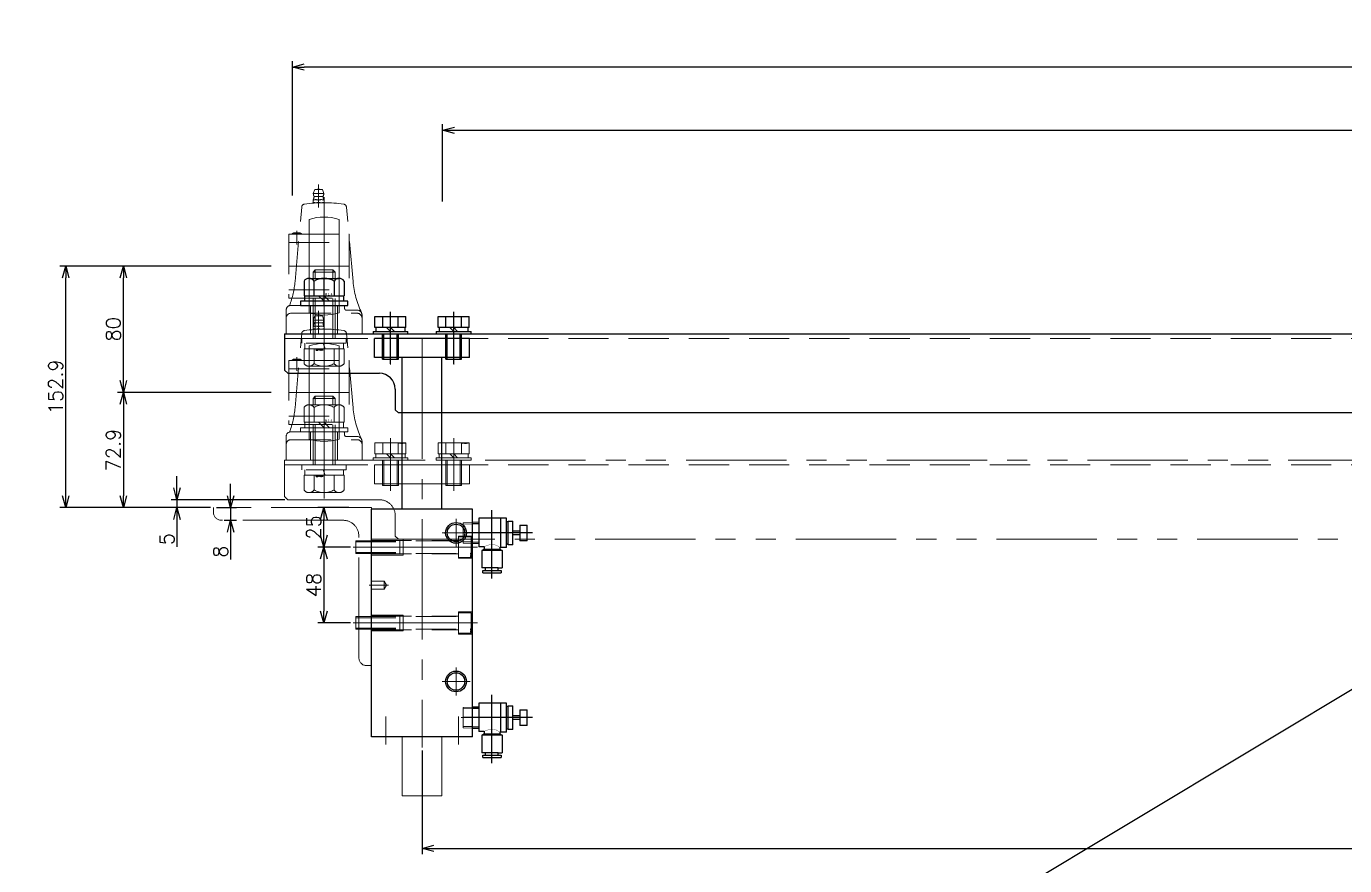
# Model space of a CAD drawing. Header units: millimetres. Extents: x -8731 to 85711, y -14522 to 31379.
# Drawn here: x 34016 to 34850, y -5197 to -4666 of the extents above; entities that cross this region are included whole.
import ezdxf

# ---------------------------------------------------------------- set-up
doc = ezdxf.new("R2010")
doc.units = ezdxf.units.MM
doc.header["$LTSCALE"] = 4
doc.header["$PDMODE"] = 99
doc.header["$PDSIZE"] = 1
for name, pattern in [('CENTER2', [28.575, 19.05, -3.175, 3.175, -3.175]), ('HIDDEN', [9.525, 6.35, -3.175]), ('PHANTOM2', [31.75, 15.875, -3.175, 3.175, -3.175, 3.175, -3.175])]:
    doc.linetypes.add(name, pattern=pattern)
for name, color, linetype, lineweight in [('04_HIDDEN', 2, 'HIDDEN', 13), ('05_CENTER', 4, 'CENTER2', 13), ('06_PHANTOM', 2, 'PHANTOM2', 13), ('08_DIM', 3, 'Continuous', 13)]:
    doc.layers.add(name, color=color, linetype=linetype, lineweight=lineweight)
doc.layers.add('10_DRAFT', color=8, linetype='Continuous', lineweight=0, plot=False)
doc.styles.add('KANJI0', font='txt.shx', dxfattribs={"width": 0.9, "height": 30, "bigfont": 'bigfont'})
doc.styles.add('KSS_TXT', font='txt.shx', dxfattribs={"bigfont": 'extfont2.shx'})
doc.styles.add('KSS_TXT_L', font='txt.shx', dxfattribs={"height": 9, "bigfont": 'extfont2.shx'})
doc.dimstyles.new('KSS_DIM', dxfattribs={"dimscale": 3, "dimtxt": 3, "dimasz": 2.5, "dimexe": 1.25, "dimexo": 0.625, "dimtad": 1, "dimdsep": 46, "dimtxsty": 'KSS_TXT', "dimblk": 'OPEN30', "dimcen": 0, "dimazin": 2, "dimtfac": 0.75, "dimtmove": 0, "dimatfit": 3, "dimldrblk": 'OPEN30', "dimfxl": 1, "dimtolj": 1, "dimarcsym": 0})

# ---------------------------------------------------------------- blocks, each defined once
blk = doc.blocks.new('_Open30')
at = {"color": 0, "linetype": 'ByBlock', "lineweight": -2}
for p, q in [((-1, 0.27), (0, 0)), ((0, 0), (-1, -0.27)), ((0, 0), (-1, 0))]:
    blk.add_line(p, q, dxfattribs=at)
blk = doc.blocks.new('*D1494')
at = {"layer": '08_DIM', "color": 0, "lineweight": -2, "transparency": 16777216}
for p, q in [((34266.38, -5124.44), (34266.38, -5190.15)), ((36202.38, -5124.44), (36202.38, -5190.15)), ((34273.88, -5186.4), (36194.88, -5186.4))]:
    blk.add_line(p, q, dxfattribs=at)
at = {"layer": 'Defpoints', "color": 0, "transparency": 16777216}
for p in [(34266.38, -5122.56), (36202.38, -5122.56), (36202.38, -5186.4)]:
    blk.add_point(p, dxfattribs=at)
at = {"layer": '08_DIM', "color": 0, "lineweight": -2, "transparency": 16777216, "xscale": 7.5, "yscale": 7.5, "zscale": 7.5, "rotation": 180}
blk.add_blockref('_Open30', (34266.38, -5186.4), dxfattribs=at)
at = {"layer": '08_DIM', "color": 0, "lineweight": -2, "transparency": 16777216, "xscale": 7.5, "yscale": 7.5, "zscale": 7.5}
blk.add_blockref('_Open30', (36202.38, -5186.4), dxfattribs=at)
at = {"layer": '08_DIM', "color": 0, "transparency": 16777216, "insert": (35234.38, -5180.02), "char_height": 9, "attachment_point": 5, "style": 'KSS_TXT'}
blk.add_mtext('\\A1;1936', dxfattribs=at)
blk = doc.blocks.new('*D1495')
at = {"layer": '08_DIM', "color": 0, "lineweight": -2, "transparency": 16777216}
for p, q in [((34184.38, -4773.27), (34184.38, -4688.14)), ((36276.88, -4691.89), (34191.88, -4691.89)), ((36284.38, -4772.46), (36284.38, -4688.14))]:
    blk.add_line(p, q, dxfattribs=at)
at = {"layer": 'Defpoints', "color": 0, "transparency": 16777216}
for p in [(34184.38, -4691.89), (34184.38, -4775.15), (36284.38, -4774.33)]:
    blk.add_point(p, dxfattribs=at)
at = {"layer": '08_DIM', "color": 0, "lineweight": -2, "transparency": 16777216, "xscale": 7.5, "yscale": 7.5, "zscale": 7.5, "rotation": 180}
blk.add_blockref('_Open30', (34184.38, -4691.89), dxfattribs=at)
at = {"layer": '08_DIM', "color": 0, "lineweight": -2, "transparency": 16777216, "xscale": 7.5, "yscale": 7.5, "zscale": 7.5}
blk.add_blockref('_Open30', (36284.38, -4691.89), dxfattribs=at)
at = {"layer": '08_DIM', "color": 0, "transparency": 16777216, "insert": (35234.38, -4685.51), "char_height": 9, "attachment_point": 5, "style": 'KSS_TXT'}
blk.add_mtext('\\A1;2100', dxfattribs=at)
blk = doc.blocks.new('*D1496')
at = {"layer": '08_DIM', "color": 0, "lineweight": -2, "transparency": 16777216}
for p, q in [((34279.38, -4776.98), (34279.38, -4728.14)), ((36189.38, -4776.98), (36189.38, -4728.14)), ((34286.88, -4731.89), (36181.88, -4731.89))]:
    blk.add_line(p, q, dxfattribs=at)
at = {"layer": 'Defpoints', "color": 0, "transparency": 16777216}
for p in [(36189.38, -4731.89), (34279.38, -4778.86), (36189.38, -4778.86)]:
    blk.add_point(p, dxfattribs=at)
at = {"layer": '08_DIM', "color": 0, "lineweight": -2, "transparency": 16777216, "xscale": 7.5, "yscale": 7.5, "zscale": 7.5, "rotation": 180}
blk.add_blockref('_Open30', (34279.38, -4731.89), dxfattribs=at)
at = {"layer": '08_DIM', "color": 0, "lineweight": -2, "transparency": 16777216, "xscale": 7.5, "yscale": 7.5, "zscale": 7.5}
blk.add_blockref('_Open30', (36189.38, -4731.89), dxfattribs=at)
at = {"layer": '08_DIM', "color": 0, "transparency": 16777216, "insert": (35234.38, -4725.52), "char_height": 9, "attachment_point": 5, "style": 'KSS_TXT'}
blk.add_mtext('\\A1;1910', dxfattribs=at)
blk = doc.blocks.new('*D1878')
at = {"layer": '08_DIM', "color": 0, "lineweight": -2, "transparency": 16777216}
for p, q in [((34170.97, -4817.86), (34037.18, -4817.86)), ((34040.93, -4963.26), (34040.93, -4825.36)), ((34132.51, -4970.76), (34037.18, -4970.76))]:
    blk.add_line(p, q, dxfattribs=at)
at = {"layer": 'Defpoints', "color": 0, "transparency": 16777216}
for p in [(34040.93, -4817.86), (34172.84, -4817.86), (34134.38, -4970.76)]:
    blk.add_point(p, dxfattribs=at)
at = {"layer": '08_DIM', "color": 0, "lineweight": -2, "transparency": 16777216, "xscale": 7.5, "yscale": 7.5, "zscale": 7.5}
for p, rotation in [((34040.93, -4817.86), 90), ((34040.93, -4970.76), 270)]:
    blk.add_blockref('_Open30', p, dxfattribs=dict(at, rotation=rotation))
at = {"layer": '08_DIM', "color": 0, "transparency": 16777216, "insert": (34034.55, -4894.31), "char_height": 9, "attachment_point": 5, "rotation": 90, "style": 'KSS_TXT'}
blk.add_mtext('\\A1;152.9', dxfattribs=at)
blk = doc.blocks.new('*D1879')
at = {"layer": '08_DIM', "color": 0, "lineweight": -2, "transparency": 16777216}
for p, q in [((34170.97, -4897.86), (34073.67, -4897.86)), ((34077.42, -4905.36), (34077.42, -4963.26)), ((34132.51, -4970.76), (34073.67, -4970.76))]:
    blk.add_line(p, q, dxfattribs=at)
at = {"layer": 'Defpoints', "color": 0, "transparency": 16777216}
for p in [(34172.84, -4897.86), (34077.42, -4970.76), (34134.38, -4970.76)]:
    blk.add_point(p, dxfattribs=at)
at = {"layer": '08_DIM', "color": 0, "lineweight": -2, "transparency": 16777216, "xscale": 7.5, "yscale": 7.5, "zscale": 7.5}
for p, rotation in [((34077.42, -4897.86), 90), ((34077.42, -4970.76), 270)]:
    blk.add_blockref('_Open30', p, dxfattribs=dict(at, rotation=rotation))
at = {"layer": '08_DIM', "color": 0, "transparency": 16777216, "insert": (34071.05, -4934.31), "char_height": 9, "attachment_point": 5, "rotation": 90, "style": 'KSS_TXT'}
blk.add_mtext('\\A1;72.9', dxfattribs=at)
blk = doc.blocks.new('*D1880')
at = {"layer": '08_DIM', "color": 0, "lineweight": -2, "transparency": 16777216}
for p, q in [((34170.97, -4817.86), (34073.67, -4817.86)), ((34077.42, -4890.36), (34077.42, -4825.36)), ((34170.97, -4897.86), (34073.67, -4897.86))]:
    blk.add_line(p, q, dxfattribs=at)
at = {"layer": 'Defpoints', "color": 0, "transparency": 16777216}
for p in [(34077.42, -4817.86), (34172.84, -4817.86), (34172.84, -4897.86)]:
    blk.add_point(p, dxfattribs=at)
at = {"layer": '08_DIM', "color": 0, "lineweight": -2, "transparency": 16777216, "xscale": 7.5, "yscale": 7.5, "zscale": 7.5}
for p, rotation in [((34077.42, -4817.86), 90), ((34077.42, -4897.86), 270)]:
    blk.add_blockref('_Open30', p, dxfattribs=dict(at, rotation=rotation))
at = {"layer": '08_DIM', "color": 0, "transparency": 16777216, "insert": (34071.05, -4857.86), "char_height": 9, "attachment_point": 5, "rotation": 90, "style": 'KSS_TXT'}
blk.add_mtext('\\A1;80', dxfattribs=at)
blk = doc.blocks.new('MUCAP206Jb_1_1_1')
at = {"color": 0}
for p, q in [((-7, 84.56), (-7, 83.3)), ((-6.8, 88.73), (-5.9, 91.43)), ((-6.8, 88.73), (-0.2, 88.73)), ((-6.3, 86.98), (-0.7, 86.98)), ((-5.9, 91.43), (-1.1, 91.43)), ((-3.5, 84.56), (-3.5, 83.3)), ((-0.2, 88.73), (-1.1, 91.43)), ((0, 84.56), (0, 83.3)), ((-18.37, 33.2), (-14.14, 80.26)), ((-5.25, 82.93), (-1.75, 82.93)), ((18.37, 33.2), (14.14, 80.26)), ((-22.2, 63.15), (-22.2, 22.65)), ((-22.2, 63.15), (-15.68, 63.15)), ((-20.2, 63.4), (-19.33, 63.9)), ((-14.2, 63.4), (-20.2, 63.4)), ((-20.2, 63.15), (-20.2, 63.4)), ((-19.65, 63.15), (-19.65, 63.72)), ((-15.07, 63.9), (-19.33, 63.9)), ((-14.2, 63.4), (-15.07, 63.9)), ((-14.75, 63.15), (-14.75, 63.72)), ((-14.2, 63.15), (-14.2, 63.4)), ((15.68, 63.15), (15.9, 63.15)), ((15.9, 63.15), (15.9, 60.65)), ((-22.2, 22.65), (-20.27, 22.65)), ((-21, 18), (12, 18)), ((13, 17), (13, 16)), ((-24, 15), (-24, 0)), ((-21, 13), (21, 13)), ((14, 15), (21, 15)), ((24, 12), (24, 0)), ((-24, 0), (24, 0))]:
    blk.add_line(p, q, dxfattribs=at)
for centre, radius, start, end in [((-5.25, 80.61), 4.32, 66.10224, 113.89776), ((-12.29, 87.35), 6, 332.37229, 353.89834), ((-3.5, 88.73), 3.3, 180, 208.06161), ((-7.12, 86.8), 0.8, 353.89834, 28.06161), ((-3.5, 89.94), 1.59, 69.55499, 110.44501), ((-1.75, 80.61), 4.32, 66.10224, 113.89776), ((0.12, 86.8), 0.8, 151.93839, 186.10166), ((5.29, 87.35), 6, 186.10166, 207.62771), ((-3.5, 88.73), 3.3, 331.93839, 0), ((-12.15, 80.08), 2, 98.6248, 174.86827), ((0, 0), 83, 81.3752, 98.6248), ((-5.25, 87.25), 4.32, 246.10224, 293.89776), ((-1.75, 87.25), 4.32, 246.10224, 293.89776), ((12.15, 80.08), 2, 5.13173, 81.3752), ((-78.13, 38.57), 60, 339.84489, 354.86827), ((78.13, 38.57), 60, 185.13173, 204.94017), ((-21, 15), 3, 90, 180), ((12, 17), 1, 0, 90), ((-21, 10), 3, 90, 180), ((14, 16), 1, 180, 270), ((21, 12), 3, 0, 90), ((21, 10), 3, 0, 90)]:
    blk.add_arc(centre, radius, start, end, dxfattribs=at)
at = {"layer": '04_HIDDEN', "color": 0}
for p, q in [((-15.68, 63.15), (15.68, 63.15)), ((15.9, 60.65), (15.9, 22.65)), ((-22.2, 57.9), (15.9, 57.9)), ((-22.2, 27.9), (15.9, 27.9)), ((-20.27, 22.65), (15.9, 22.65)), ((-8.5, 18), (-8.5, 0)), ((8.5, 18), (8.5, 0))]:
    blk.add_line(p, q, dxfattribs=at)
at = {"layer": '05_CENTER', "color": 0}
for p, q in [((-3.5, 79.92), (-3.5, 94.53)), ((0, 86.42), (0, 0)), ((-17.2, 65.24), (-17.2, 56.57))]:
    blk.add_line(p, q, dxfattribs=at)
at = {"layer": '10_DRAFT'}
for p, q in [((-9.5, 72.41), (-9.5, 13.39)), ((9.5, 72.41), (9.5, 13.39)), ((-22.2, 42.9), (15.9, 42.9))]:
    blk.add_line(p, q, dxfattribs=at)
for start, end in [(72.15448, 107.84552), (252.15448, 287.84552)]:
    blk.add_arc((0, 42.9), 31, start, end, dxfattribs=at)
blk = doc.blocks.new('M14Nza_1_1_1')
at = {"color": 0}
for p, q in [((-9.52, 17.1), (9.52, 17.1)), ((-12.7, 15.4), (-12.7, 6.1)), ((-6.35, 6.1), (-6.35, 15.4)), ((6.35, 15.4), (6.35, 6.1)), ((12.7, 15.4), (12.7, 6.1)), ((-12.7, 6.1), (12.7, 6.1)), ((-12.25, 2.6), (-12.25, 6.1)), ((-3.5, 6.1), (0, 2.6)), ((0, 6.1), (3.5, 2.6)), ((12.25, 6.1), (12.25, 2.6))]:
    blk.add_line(p, q, dxfattribs=at)
at = {"color": 0, "linetype": 'CENTER2'}
blk.add_line((0, 0), (0, 17.1), dxfattribs=at)
at = {"color": 0}
blk.add_lwpolyline([(-15, 0), (15, 0), (15, 2.6), (-15, 2.6)], close=True, dxfattribs=at)
for centre, radius, start, end in [((-9.52, 13.29), 3.81, 33.626, 146.374), ((0, 4.4), 12.7, 60, 120), ((9.52, 13.29), 3.81, 33.626, 146.374)]:
    blk.add_arc(centre, radius, start, end, dxfattribs=at)
at = {"layer": '10_DRAFT', "ltscale": 3, "style": 'KANJI0', "width": 0.82}
blk.add_text('Ｍ１４', height=1.5, dxfattribs=at).set_placement((0.39, 6.2))
blk = doc.blocks.new('A$C2B91780A_1_1_1')
at = {"color": 0}
for p, q in [((-7, 42.1), (-5.6, 43.5)), ((-7, 0), (-7, 42.1)), ((-7, 42.1), (7, 42.1)), ((-5.6, 43.5), (5.6, 43.5)), ((-5.6, 0), (-5.6, 43.5)), ((7, 42.1), (5.6, 43.5)), ((5.6, 0), (5.6, 43.5)), ((7, 0), (7, 42.1)), ((-14, -3), (-14, 0)), ((-14, 0), (14, 0)), ((14, 0), (14, -3)), ((14, -3), (-14, -3)), ((-12.7, -15.8), (-12.7, -6.5)), ((-12.7, -6.5), (12.7, -6.5)), ((-12.25, -6.5), (-12.25, -3)), ((-6.35, -15.8), (-6.35, -6.5)), ((0.64, -6.5), (-0.64, -3)), ((6.35, -6.5), (6.35, -15.8)), ((12.25, -3), (12.25, -6.5)), ((12.7, -15.8), (12.7, -6.5)), ((9.52, -17.5), (-9.52, -17.5))]:
    blk.add_line(p, q, dxfattribs=at)
at = {"color": 0, "linetype": 'CENTER2'}
blk.add_line((0, 46.09), (0, -21.25), dxfattribs=at)
at = {"color": 0}
for centre, radius, start, end in [((-9.52, -13.69), 3.81, 213.626, 326.374), ((0, -4.8), 12.7, 240, 300), ((9.52, -13.69), 3.81, 213.626, 326.374)]:
    blk.add_arc(centre, radius, start, end, dxfattribs=at)
at = {"layer": '10_DRAFT', "ltscale": 3, "style": 'KANJI0', "width": 0.82}
blk.add_text('M14x50', height=1, rotation=180, dxfattribs=at).set_placement((-0.53, -6.6))
blk = doc.blocks.new('A$C05FE0EC2_1_1_1')
at = {"color": 0}
for p, q in [((-9.81, 11), (9.81, 11)), ((-9.81, 4), (-9.81, 11)), ((-4.91, 4), (-4.91, 11)), ((4.91, 4), (4.91, 11)), ((9.81, 4), (9.81, 11)), ((-11, 1.5), (11, 1.5)), ((-11, 1.5), (-11, 0)), ((-11, 0), (11, 0)), ((9.81, 4), (-9.81, 4)), ((-9.25, 4), (-9.25, 1.5)), ((0, 1.5), (-2.5, 4)), ((0, 4), (2.5, 1.5)), ((9.25, 1.5), (9.25, 4)), ((11, 0), (11, 1.5))]:
    blk.add_line(p, q, dxfattribs=at)
at = {"color": 0, "linetype": 'CENTER2'}
blk.add_line((0, -19), (0, 14), dxfattribs=at)
at = {"color": 0, "linetype": 'HIDDEN'}
for p, q in [((-5, -16), (-5, 0)), ((-4.19, -16), (-4.19, 0)), ((4.19, -16), (4.19, 0)), ((5, -16), (5, 0)), ((-5, -16), (5, -16))]:
    blk.add_line(p, q, dxfattribs=at)
at = {"layer": '10_DRAFT', "style": 'KSS_TXT_L'}
blk.add_text('BT-M10x20L,SW,PW', height=0.3, dxfattribs=at).set_placement((5.16, 10.66))
blk = doc.blocks.new('A$C293536BD_1_1_1')
at = {"color": 0}
for p, q in [((0, -1055), (0, 1055)), ((50, 983), (50, -983)), ((48, -985), (50, -983)), ((35, -985), (48, -985))]:
    blk.add_line(p, q, dxfattribs=at)
blk.add_lwpolyline([(0, -1055), (23, -1055), (25, -1053), (25, -995)], dxfattribs=at)
blk.add_arc((35, -995), 10, 90, 180, dxfattribs=at)
at = {"layer": '04_HIDDEN'}
blk.add_line((3, 1055), (3, -1055), dxfattribs=at)
at = {"layer": '05_CENTER'}
for p, q in [((9.23, -948), (-6.22, -948)), ((9.23, -988), (-6.22, -988)), ((9.23, -1030), (-6.22, -1030))]:
    blk.add_line(p, q, dxfattribs=at)
blk = doc.blocks.new('A$C15BB09A1_1_1_1')
blk.add_blockref('A$C293536BD_1_1_1', (-3, 979))
at = {"rotation": 90}
for name, p in [('A$C05FE0EC2_1_1_1', (-3, 31)), ('A$C05FE0EC2_1_1_1', (-3, -9)), ('M14Nza_1_1_1', (-21, -51))]:
    blk.add_blockref(name, p, dxfattribs=at)
at = {"layer": '04_HIDDEN', "color": 4, "rotation": 90}
blk.add_blockref('MUCAP206Jb_1_1_1', (-3, -51), dxfattribs=at)
at = {"layer": '04_HIDDEN', "rotation": 90}
blk.add_blockref('A$C2B91780A_1_1_1', (0, -51), dxfattribs=at)
blk = doc.blocks.new('A$C448B04A9_1_1_1')
at = {"color": 0}
for p, q in [((3, 100), (0, 100)), ((0, 0), (0, 100)), ((8, 18), (8, 95)), ((0, 0), (100, 0)), ((95, 8), (18, 8)), ((100, 3), (100, 0))]:
    blk.add_line(p, q, dxfattribs=at)
for centre, radius, start, end in [((3, 95), 5, 0, 90), ((18, 18), 10, 180, 270), ((95, 3), 5, 0, 90)]:
    blk.add_arc(centre, radius, start, end, dxfattribs=at)
blk = doc.blocks.new('*D2482')
at = {"layer": '08_DIM', "color": 0, "lineweight": -2, "transparency": 16777216}
for p, q in [((34220.01, -4970.76), (34200.47, -4970.76)), ((34204.22, -4988.26), (34204.22, -4978.26)), ((34221.01, -4995.76), (34200.47, -4995.76))]:
    blk.add_line(p, q, dxfattribs=at)
at = {"layer": 'Defpoints', "color": 0, "transparency": 16777216}
for p in [(34204.22, -4970.76), (34221.88, -4970.76), (34222.88, -4995.76)]:
    blk.add_point(p, dxfattribs=at)
at = {"layer": '08_DIM', "color": 0, "lineweight": -2, "transparency": 16777216, "xscale": 7.5, "yscale": 7.5, "zscale": 7.5}
for p, rotation in [((34204.22, -4970.76), 90), ((34204.22, -4995.76), 270)]:
    blk.add_blockref('_Open30', p, dxfattribs=dict(at, rotation=rotation))
at = {"layer": '08_DIM', "color": 0, "transparency": 16777216, "insert": (34197.84, -4983.26), "char_height": 9, "attachment_point": 5, "rotation": 90, "style": 'KSS_TXT'}
blk.add_mtext('\\A1;25', dxfattribs=at)
blk = doc.blocks.new('AS2201F-02-06b_1_1')
at = {"color": 0}
for p, q in [((-5, 34.4), (5, 34.4)), ((-5, 34.4), (-5, 29.9)), ((5, 29.9), (5, 34.4)), ((-7.5, 25.4), (0, 25.4)), ((-7.5, 25.4), (-7.5, 22.4)), ((-1.25, 29.9), (-5, 29.9)), ((5, 29.9), (-1.25, 29.9)), ((-1.25, 29.9), (-1.25, 25.4)), ((0, 25.4), (7.5, 25.4)), ((1.25, 25.4), (1.25, 29.9)), ((7.5, 22.4), (7.5, 25.4)), ((-25.2, 12.2), (-25.2, 17.95)), ((-23.7, 17.95), (-25.2, 17.95)), ((-23.7, 16.2), (-23.7, 17.95)), ((-22.2, 16.55), (-22.2, 18.6)), ((-11.1, 18.6), (-22.2, 18.6)), ((-11.1, 18.6), (-11.1, 5.8)), ((-10.23, 17.1), (-11.1, 18.6)), ((-10.23, 7.3), (-10.23, 17.1)), ((-9.24, 17.1), (-10.23, 17.1)), ((-9.25, 21.4), (-9.25, 17.9)), ((-9.25, 21.4), (7, 21.4)), ((-9.25, 17.9), (9.25, 17.9)), ((-9.24, 17.9), (-9.24, 17.1)), ((-7.5, 22.4), (0, 22.4)), ((-7, 21.9), (-7, 22.4)), ((-7, 21.4), (-7, 21.9)), ((0, 22.4), (7.5, 22.4)), ((7, 22.4), (7, 21.9)), ((7, 21.9), (7, 21.4)), ((7, 21.4), (9.25, 21.4)), ((9.25, 21.4), (9.25, 17.9)), ((9.25, 17.9), (9.25, 4)), ((-25.2, 6.45), (-25.2, 12.2)), ((-23.7, 16.2), (-22.2, 16.2)), ((-23.7, 6.45), (-23.7, 16.2)), ((-22.2, 16.07), (-22.2, 16.55)), ((-22.2, 16.07), (-22.2, 5.8)), ((-25.2, 6.45), (-23.7, 6.45)), ((-23.7, 8.2), (-22.2, 8.2)), ((-11.1, 5.8), (-22.2, 5.8)), ((-10.23, 7.3), (-11.1, 5.8)), ((-8.8, 7.3), (-10.23, 7.3)), ((-8.8, 7.3), (-8.8, 4)), ((9.25, 4), (-8.8, 4)), ((-6.58, 0), (-6.7, 4)), ((-5.72, 0), (-5.85, 4)), ((5.85, 4), (5.72, 0)), ((6.7, 4), (6.58, 0))]:
    blk.add_line(p, q, dxfattribs=at)
at = {"color": 0, "linetype": 'CENTER2'}
for p, q in [((0, 37.94), (0, -6)), ((-28.91, 12.2), (14.33, 12.2))]:
    blk.add_line(p, q, dxfattribs=at)
at = {"color": 0, "const_width": 0.2, "flags": 128}
blk.add_lwpolyline([(-9.24, 17.1), (-9.03, 16.85), (-8.73, 16.47), (-8.45, 16.07), (-8.28, 15.79), (-8.04, 15.36), (-7.85, 14.91), (-7.73, 14.59), (-7.64, 14.31), (-7.58, 14.05), (-7.49, 13.61), (-7.44, 13.27), (-7.4, 12.75), (-7.39, 12.23), (-7.41, 11.88), (-7.46, 11.27), (-7.53, 10.82), (-7.59, 10.48), (-7.71, 9.98), (-7.85, 9.49), (-8.04, 8.92), (-8.26, 8.36), (-8.51, 7.82), (-8.8, 7.3)], dxfattribs=at)
at = {"layer": '10_DRAFT'}
for p, q in [((-6.39, -6), (-6.58, 0)), ((-6.58, 0), (6.58, 0)), ((-5.53, -6), (-5.72, 0)), ((5.72, 0), (5.53, -6)), ((6.58, 0), (6.39, -6)), ((-6.39, -6), (6.39, -6))]:
    blk.add_line(p, q, dxfattribs=at)
blk = doc.blocks.new('MGPM50-100Z-M9Bd_1_1')
at = {"color": 0}
for p, q in [((-132, 62), (-132, 2)), ((-120, 62), (-132, 62)), ((-120, 62), (-120, 2)), ((120, 64), (-24, 64)), ((-24, 64), (-24, 0)), ((120, 64), (120, 0)), ((-24, 44.5), (-120, 44.5)), ((-24, 19.5), (-120, 19.5)), ((-120, 2), (-132, 2)), ((120, 0), (-24, 0))]:
    blk.add_line(p, q, dxfattribs=at)
for centre, radius in [((-9, 53.5), 6.58), ((-9, 53.5), 5.54), ((85, 53.5), 6.58), ((85, 53.5), 5.54)]:
    blk.add_circle(centre, radius, dxfattribs=at)
at = {"layer": '04_HIDDEN', "color": 0}
for p, q in [((-7, 64), (-7, 55)), ((7, 55), (7, 64)), ((41, 64), (41, 55)), ((55, 55), (55, 64)), ((-7, 55), (7, 55)), ((-4.3, 0), (-4.3, 55)), ((4.3, 0), (4.3, 55)), ((41, 55), (55, 55)), ((43.7, 0), (43.7, 55)), ((52.3, 0), (52.3, 55)), ((-5, 0), (-5, 20)), ((-5, 20), (5, 20)), ((5, 0), (5, 20)), ((43, 0), (43, 20)), ((43, 20), (53, 20)), ((53, 0), (53, 20)), ((21.5, 8), (24, 9.44)), ((26.5, 8), (24, 9.44)), ((21.5, 0), (21.5, 8)), ((21.5, 8), (26.5, 8)), ((26.5, 0), (26.5, 8))]:
    blk.add_line(p, q, dxfattribs=at)
at = {"layer": '05_CENTER', "color": 0}
for p, q in [((-9, 56.73), (-9, 66.73)), ((0, 66.99), (0, -2.4)), ((48, 66.99), (48, -2.4)), ((107.9, 56.73), (107.9, 66.73)), ((-9, 62.35), (-9, 44.65)), ((85, 62.35), (85, 44.65)), ((-136.67, 52), (-115.67, 52)), ((-56.67, 52), (-35.67, 52)), ((-17.85, 53.5), (-0.15, 53.5)), ((76.15, 53.5), (93.85, 53.5)), ((107.18, 55), (125, 55)), ((-132, 32), (126.81, 32)), ((-136.67, 12), (-115.67, 12)), ((-56.67, 12), (-35.67, 12)), ((24, -1.5), (24, 10.72)), ((107.18, 9), (125, 9))]:
    blk.add_line(p, q, dxfattribs=at)
at = {"layer": '06_PHANTOM', "color": 0}
for p, q in [((-52, 62), (-52, 2)), ((-40, 62), (-52, 62)), ((-40, 62), (-40, 2)), ((-40, 2), (-52, 2))]:
    blk.add_line(p, q, dxfattribs=at)
at = {"layer": '10_DRAFT'}
for p, q in [((157.5, 44.5), (120, 44.5)), ((157.5, 44.5), (157.5, 19.5)), ((157.5, 19.5), (120, 19.5))]:
    blk.add_line(p, q, dxfattribs=at)
at = {"color": 0, "xscale": -1}
for p in [(-9, 64), (107.9, 64)]:
    blk.add_blockref('AS2201F-02-06b_1_1', p, dxfattribs=at)
blk = doc.blocks.new('*D2483')
at = {"layer": '08_DIM', "color": 0, "lineweight": -2, "transparency": 16777216}
for p, q in [((34221.01, -4995.76), (34200.47, -4995.76)), ((34204.22, -5003.26), (34204.22, -5036.26)), ((34221.01, -5043.76), (34200.47, -5043.76))]:
    blk.add_line(p, q, dxfattribs=at)
at = {"layer": 'Defpoints', "color": 0, "transparency": 16777216}
for p in [(34222.88, -4995.76), (34204.22, -5043.76), (34222.88, -5043.76)]:
    blk.add_point(p, dxfattribs=at)
at = {"layer": '08_DIM', "color": 0, "lineweight": -2, "transparency": 16777216, "xscale": 7.5, "yscale": 7.5, "zscale": 7.5}
for p, rotation in [((34204.22, -4995.76), 90), ((34204.22, -5043.76), 270)]:
    blk.add_blockref('_Open30', p, dxfattribs=dict(at, rotation=rotation))
at = {"layer": '08_DIM', "color": 0, "transparency": 16777216, "insert": (34197.84, -5019.76), "char_height": 9, "attachment_point": 5, "rotation": 90, "style": 'KSS_TXT'}
blk.add_mtext('\\A1;48', dxfattribs=at)
blk = doc.blocks.new('A$C131E5F08_1_1')
at = {"color": 0, "linetype": 'CENTER2'}
blk.add_line((0, -66.5), (0, 9.5), dxfattribs=at)
at = {"color": 0}
for p, q in [((6.5, 8), (-6.5, 8)), ((-6.5, 8), (-6.5, 0)), ((6.5, 0), (-6.5, 0)), ((6.5, 0), (6.5, 8))]:
    blk.add_line(p, q, dxfattribs=at)
at = {"color": 0, "linetype": 'HIDDEN'}
for p, q in [((-4, -65), (-4, 0)), ((4, -65), (4, 0)), ((-4, -37), (4, -37)), ((-3.32, -65), (-3.32, -37)), ((3.32, -65), (3.32, -37)), ((-4, -65), (4, -65))]:
    blk.add_line(p, q, dxfattribs=at)
at = {"layer": '10_DRAFT', "style": 'KSS_TXT_L'}
blk.add_text('CS-M8x65L', height=0.3, dxfattribs=at).set_placement((3.76, 7.66))
blk = doc.blocks.new('*D2484')
at = {"layer": '08_DIM', "color": 0, "lineweight": -2, "transparency": 16777216}
for p, q in [((34111.32, -4958.26), (34111.32, -4950.76)), ((34179.51, -4965.76), (34107.57, -4965.76)), ((34132.51, -4970.76), (34107.57, -4970.76)), ((34111.32, -4965.76), (34111.32, -4970.76)), ((34111.32, -4978.26), (34111.32, -4995.51))]:
    blk.add_line(p, q, dxfattribs=at)
at = {"layer": 'Defpoints', "color": 0, "transparency": 16777216}
for p in [(34111.32, -4970.76), (34134.38, -4970.76), (34181.38, -4965.76)]:
    blk.add_point(p, dxfattribs=at)
at = {"layer": '08_DIM', "color": 0, "lineweight": -2, "transparency": 16777216, "xscale": 7.5, "yscale": 7.5, "zscale": 7.5}
for p, rotation in [((34111.32, -4965.76), 270), ((34111.32, -4970.76), 90)]:
    blk.add_blockref('_Open30', p, dxfattribs=dict(at, rotation=rotation))
at = {"layer": '08_DIM', "color": 0, "transparency": 16777216, "insert": (34104.94, -4990.63), "char_height": 9, "attachment_point": 5, "rotation": 90, "style": 'KSS_TXT'}
blk.add_mtext('\\A1;5', dxfattribs=at)
blk = doc.blocks.new('*D2485')
at = {"layer": '08_DIM', "color": 0, "lineweight": -2, "transparency": 16777216}
for p, q in [((34145.26, -4963.26), (34145.26, -4955.76)), ((34136.26, -4970.76), (34149.01, -4970.76)), ((34145.26, -4970.76), (34145.26, -4978.76)), ((34141.26, -4978.76), (34149.01, -4978.76)), ((34145.26, -4986.26), (34145.26, -5003.51))]:
    blk.add_line(p, q, dxfattribs=at)
at = {"layer": 'Defpoints', "color": 0, "transparency": 16777216}
for p in [(34134.38, -4970.76), (34139.38, -4978.76), (34145.26, -4978.76)]:
    blk.add_point(p, dxfattribs=at)
at = {"layer": '08_DIM', "color": 0, "lineweight": -2, "transparency": 16777216, "xscale": 7.5, "yscale": 7.5, "zscale": 7.5}
for p, rotation in [((34145.26, -4970.76), 270), ((34145.26, -4978.76), 90)]:
    blk.add_blockref('_Open30', p, dxfattribs=dict(at, rotation=rotation))
at = {"layer": '08_DIM', "color": 0, "transparency": 16777216, "insert": (34138.89, -4998.63), "char_height": 9, "attachment_point": 5, "rotation": 90, "style": 'KSS_TXT'}
blk.add_mtext('\\A1;8', dxfattribs=at)

msp = doc.modelspace()

# ---------------------------------------------------------------- linework, layer by layer
at = {"color": 3}
msp.add_line((36442.72625, -4131.11018), (33576.62188, -5854.36564), dxfattribs=at)

# ---------------------------------------------------------------- block references
at = {"rotation": 270}
msp.add_blockref('A$C15BB09A1_1_1_1', (34255.38008, -4863.75547), dxfattribs=at)
at = {"color": 4, "rotation": 270}
msp.add_blockref('MGPM50-100Z-M9Bd_1_1', (34234.38011, -4995.75547), dxfattribs=at)
at = {"layer": '04_HIDDEN', "rotation": 270}
for p in [(34289.38011, -4995.75547), (34289.38011, -5043.75547)]:
    msp.add_blockref('A$C131E5F08_1_1', p, dxfattribs=at)
at = {"layer": '06_PHANTOM', "rotation": 270}
msp.add_blockref('A$C15BB09A1_1_1_1', (34255.38008, -4943.75547), dxfattribs=at)
at = {"layer": '06_PHANTOM', "xscale": -1, "rotation": 89.99999999999984}
msp.add_blockref('A$C448B04A9_1_1_1', (34234.38011, -4970.75547), dxfattribs=at)

# ---------------------------------------------------------------- dimensions: what is measured, and where the dimension line sits
at = {"layer": '08_DIM'}
for base, p1, p2, picture, middle in [((34184.38011, -4691.88669), (36284.38011, -4774.33451), (34184.38011, -4775.14597), '*D1495', (35234.38011, -4685.51169)), ((36189.38011, -4731.89284), (34279.38011, -4778.85547), (36189.38011, -4778.85547), '*D1496', (35234.38011, -4725.51784)), ((36202.38011, -5186.39748), (34266.38011, -5122.56195), (36202.38011, -5122.56195), '*D1494', (35234.38011, -5180.02248))]:
    dim = msp.add_linear_dim(base=base, p1=p1, p2=p2, dimstyle='KSS_DIM', override={"dimscale": 3, "dimarcsym": 1}, dxfattribs=at)
    dim.commit()
    dim.dimension.update_dxf_attribs({"geometry": picture, "text_midpoint": middle})
for base, p1, p2, picture, middle in [((34040.92663, -4817.85547), (34134.38011, -4970.75547), (34172.84138, -4817.85547), '*D1878', (34034.54538, -4894.30547)), ((34077.4232, -4817.85547), (34172.84138, -4897.85547), (34172.84138, -4817.85547), '*D1880', (34071.0482, -4857.85547)), ((34077.4232, -4970.75547), (34172.84138, -4897.85547), (34134.38011, -4970.75547), '*D1879', (34071.0482, -4934.30547)), ((34111.31665, -4970.75547), (34181.38011, -4965.75547), (34134.38011, -4970.75547), '*D2484', (34104.9354, -4990.63047)), ((34145.26045, -4978.75547), (34134.38011, -4970.75547), (34139.38011, -4978.75547), '*D2485', (34138.88545, -4998.63047)), ((34204.21924, -4970.75547), (34222.88011, -4995.75547), (34221.88011, -4970.75547), '*D2482', (34197.83799, -4983.25547)), ((34204.21924, -5043.75547), (34222.88011, -4995.75547), (34222.88011, -5043.75547), '*D2483', (34197.84424, -5019.75547))]:
    dim = msp.add_linear_dim(base=base, p1=p1, p2=p2, angle=90, dimstyle='KSS_DIM', override={"dimscale": 3}, dxfattribs=at)
    dim.commit()
    dim.dimension.update_dxf_attribs({"geometry": picture, "text_midpoint": middle})

doc.saveas('drawing.dxf')
